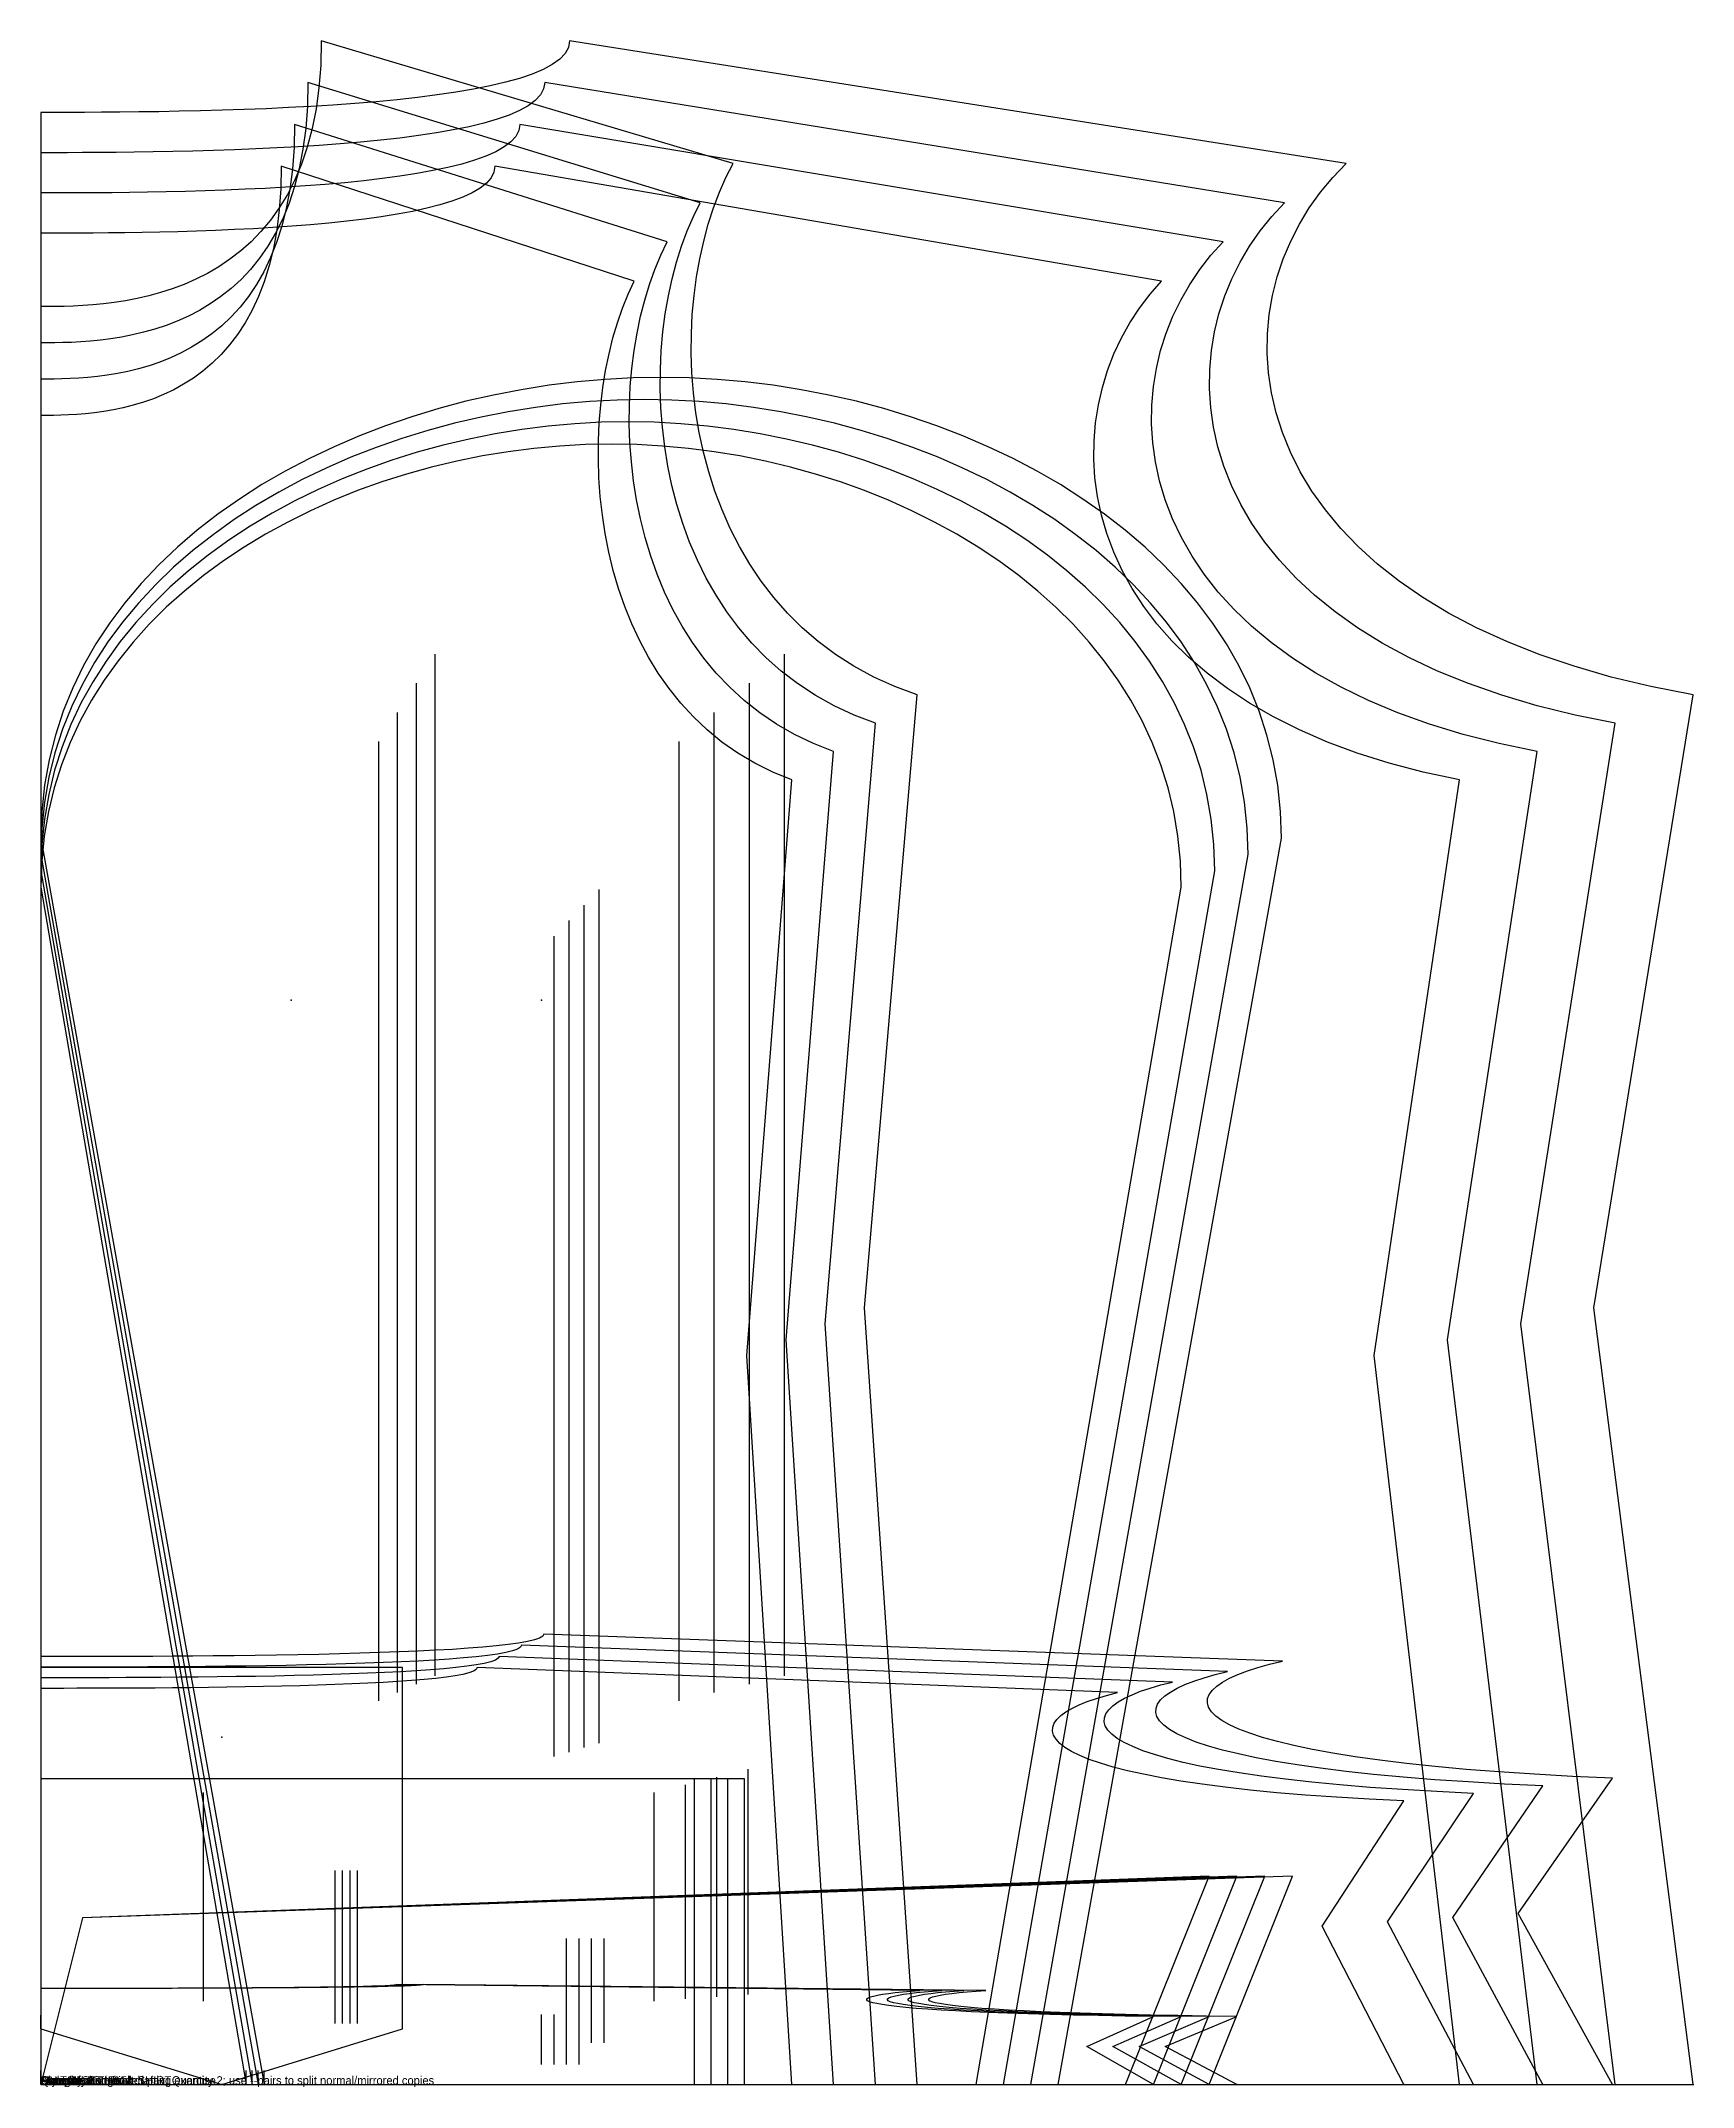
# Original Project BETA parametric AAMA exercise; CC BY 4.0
# Model space of a CAD drawing. Header units: millimetres. Extents: x 0 to 594, y -1 to 735.
import ezdxf

# ---------------------------------------------------------------- set-up
doc = ezdxf.new("R2010")
doc.units = ezdxf.units.MM

# ---------------------------------------------------------------- blocks, each defined once
blk = doc.blocks.new('PATTERN_0')
at = {"layer": '1'}
blk.add_lwpolyline([(0, 0), (270, 0), (253.8, 262.2), (270, 469.2), (263.12, 472.01), (256.64, 475.23), (250.56, 478.86), (244.86, 482.85), (239.55, 487.2), (234.61, 491.87), (230.04, 496.84), (225.83, 502.08), (221.97, 507.58), (218.46, 513.31), (215.28, 519.24), (212.43, 525.36), (209.9, 531.63), (207.69, 538.03), (205.79, 544.54), (204.19, 551.14), (202.88, 557.79), (201.85, 564.49), (201.1, 571.19), (200.63, 577.89), (200.41, 584.55), (200.46, 591.15), (200.75, 597.66), (201.28, 604.07), (202.04, 610.35), (203.03, 616.47), (204.24, 622.42), (205.66, 628.16), (207.28, 633.67), (209.1, 638.93), (211.11, 643.91), (213.3, 648.6), (86.4, 690), (86.21, 681.85), (85.67, 674.21), (84.78, 667.06), (83.57, 660.39), (82.07, 654.18), (80.28, 648.41), (78.23, 643.07), (75.94, 638.14), (73.43, 633.61), (70.71, 629.45), (67.82, 625.65), (64.76, 622.2), (61.56, 619.08), (58.23, 616.26), (54.81, 613.75), (51.3, 611.51), (47.73, 609.54), (44.11, 607.81), (40.47, 606.31), (36.83, 605.03), (33.2, 603.94), (29.61, 603.04), (26.07, 602.3), (22.61, 601.7), (19.25, 601.24), (15.99, 600.89), (12.88, 600.64), (9.91, 600.48), (7.13, 600.37), (4.53, 600.32), (2.15, 600.3), (0, 600.3)], close=True, dxfattribs=at)
at = {"layer": '13'}
for p in [(90, 390), (180, 390)]:
    blk.add_point(p, dxfattribs=at)
at = {"layer": '4'}
blk.add_line((0, 0), (0, 5), dxfattribs=at)
blk.add_point((270, 0), dxfattribs=at)
at = {"layer": '7'}
blk.add_line((121.5, 138), (121.5, 483), dxfattribs=at)
at = {"layer": '15'}
for s in ['Annotation: Intended pair; Quantity 2; use --pairs to split normal/mirrored copies', 'Size: S', 'Quantity: 2', 'Category: Original drafting exercise', 'Piece Name: Front', 'Material: Cotton']:
    blk.add_text(s, height=3, dxfattribs=at).set_placement((0, 0))
blk = doc.blocks.new('PATTERN_1')
at = {"layer": '1'}
blk.add_lwpolyline([(0, 0), (510, 0), (479.4, 262.2), (510, 469.2), (497, 472.01), (484.76, 475.23), (473.27, 478.86), (462.52, 482.85), (452.48, 487.2), (443.16, 491.87), (434.52, 496.84), (426.57, 502.08), (419.28, 507.58), (412.64, 513.31), (406.64, 519.24), (401.26, 525.36), (396.49, 531.63), (392.31, 538.03), (388.72, 544.54), (385.69, 551.14), (383.21, 557.79), (381.28, 564.49), (379.86, 571.19), (378.96, 577.89), (378.56, 584.55), (378.64, 591.15), (379.19, 597.66), (380.19, 604.07), (381.63, 610.35), (383.5, 616.47), (385.79, 622.42), (388.47, 628.16), (391.53, 633.67), (394.97, 638.93), (398.76, 643.91), (402.9, 648.6), (163.2, 690), (162.85, 687.81), (161.82, 685.75), (160.14, 683.82), (157.86, 682.03), (155.01, 680.36), (151.64, 678.8), (147.76, 677.37), (143.44, 676.04), (138.69, 674.82), (133.57, 673.7), (128.1, 672.68), (122.32, 671.75), (116.28, 670.91), (110, 670.15), (103.53, 669.47), (96.9, 668.87), (90.15, 668.34), (83.32, 667.87), (76.45, 667.47), (69.57, 667.12), (62.72, 666.83), (55.93, 666.59), (49.25, 666.39), (42.71, 666.23), (36.35, 666.1), (30.21, 666.01), (24.32, 665.94), (18.73, 665.9), (13.46, 665.87), (8.56, 665.86), (4.06, 665.85), (0, 665.85)], close=True, dxfattribs=at)
at = {"layer": '4'}
blk.add_line((0, 0), (0, 5), dxfattribs=at)
blk.add_point((510, 0), dxfattribs=at)
at = {"layer": '7'}
blk.add_line((229.5, 138), (229.5, 483), dxfattribs=at)
at = {"layer": '15'}
for s in ['Size: S', 'Quantity: 1', 'Category: Original drafting exercise', 'Piece Name: Back', 'Material: Cotton']:
    blk.add_text(s, height=3, dxfattribs=at).set_placement((0, 0))
blk = doc.blocks.new('PATTERN_2')
at = {"layer": '1'}
blk.add_lwpolyline([(0, 0), (490, 0), (460.6, 57), (490, 102), (477.51, 102.61), (465.75, 103.31), (454.71, 104.1), (444.38, 104.97), (434.74, 105.91), (425.78, 106.93), (417.48, 108.01), (409.84, 109.15), (402.83, 110.34), (396.46, 111.59), (390.69, 112.88), (385.52, 114.21), (380.94, 115.57), (376.93, 116.96), (373.47, 118.38), (370.56, 119.81), (368.18, 121.26), (366.32, 122.71), (364.97, 124.17), (364.1, 125.63), (363.71, 127.08), (363.79, 128.51), (364.32, 129.93), (365.28, 131.32), (366.67, 132.69), (368.46, 134.02), (370.66, 135.31), (373.23, 136.56), (376.18, 137.75), (379.48, 138.9), (383.13, 139.98), (387.1, 141), (156.8, 150), (156.46, 149.32), (155.47, 148.68), (153.86, 148.08), (151.67, 147.52), (148.93, 147.01), (145.69, 146.52), (141.97, 146.08), (137.81, 145.66), (133.25, 145.28), (128.33, 144.94), (123.07, 144.62), (117.52, 144.33), (111.72, 144.07), (105.68, 143.83), (99.47, 143.62), (93.1, 143.44), (86.62, 143.27), (80.06, 143.13), (73.45, 143), (66.84, 142.9), (60.26, 142.8), (53.74, 142.73), (47.32, 142.67), (41.04, 142.62), (34.93, 142.58), (29.03, 142.55), (23.37, 142.53), (17.99, 142.51), (12.93, 142.51), (8.22, 142.5), (3.9, 142.5), (0, 142.5)], close=True, dxfattribs=at)
at = {"layer": '4'}
blk.add_line((0, 0), (0, 5), dxfattribs=at)
blk.add_point((490, 0), dxfattribs=at)
at = {"layer": '7'}
blk.add_line((220.5, 30), (220.5, 105), dxfattribs=at)
at = {"layer": '15'}
for s in ['Size: S', 'Quantity: 2', 'Category: Original drafting exercise', 'Piece Name: Yoke', 'Material: Cotton']:
    blk.add_text(s, height=3, dxfattribs=at).set_placement((0, 0))
blk = doc.blocks.new('PATTERN_3')
at = {"layer": '1'}
blk.add_lwpolyline([(73.8, 0), (336.2, 0), (410, 430.7), (409.69, 439.98), (408.78, 449.02), (407.28, 457.81), (405.23, 466.34), (402.63, 474.62), (399.51, 482.65), (395.9, 490.41), (391.81, 497.9), (387.26, 505.13), (382.27, 512.09), (376.87, 518.77), (371.08, 525.18), (364.92, 531.31), (358.4, 537.15), (351.56, 542.7), (344.4, 547.96), (336.96, 552.93), (329.25, 557.6), (321.29, 561.97), (313.11, 566.04), (304.72, 569.8), (296.15, 573.26), (287.42, 576.39), (278.54, 579.21), (269.55, 581.72), (260.46, 583.89), (251.29, 585.75), (242.06, 587.27), (232.8, 588.46), (223.52, 589.31), (214.25, 589.83), (205, 590), (195.75, 589.83), (186.48, 589.31), (177.2, 588.46), (167.94, 587.27), (158.71, 585.75), (149.54, 583.89), (140.45, 581.72), (131.46, 579.21), (122.58, 576.39), (113.85, 573.26), (105.28, 569.8), (96.89, 566.04), (88.71, 561.97), (80.75, 557.6), (73.04, 552.93), (65.6, 547.96), (58.44, 542.7), (51.6, 537.15), (45.08, 531.31), (38.92, 525.18), (33.13, 518.77), (27.73, 512.09), (22.74, 505.13), (18.19, 497.9), (14.1, 490.41), (10.49, 482.65), (7.37, 474.62), (4.77, 466.34), (2.72, 457.81), (1.22, 449.02), (0.31, 439.98), (0, 430.7)], close=True, dxfattribs=at)
at = {"layer": '4'}
blk.add_line((73.8, 0), (73.8, 5), dxfattribs=at)
blk.add_point((336.2, 0), dxfattribs=at)
at = {"layer": '7'}
blk.add_line((184.5, 118), (184.5, 413), dxfattribs=at)
at = {"layer": '15'}
for s in ['Annotation: Intended pair; Quantity 2; use --pairs to split normal/mirrored copies', 'Size: S', 'Quantity: 2', 'Category: Original drafting exercise', 'Piece Name: Sleeve', 'Material: Cotton']:
    blk.add_text(s, height=3, dxfattribs=at).set_placement((0, 0))
blk = doc.blocks.new('PATTERN_4')
at = {"layer": '1'}
blk.add_lwpolyline([(0, 0), (390, 0), (420, 75), (15, 60)], close=True, dxfattribs=at)
at = {"layer": '4'}
blk.add_line((0, 0), (0, 5), dxfattribs=at)
blk.add_point((390, 0), dxfattribs=at)
at = {"layer": '7'}
blk.add_line((189, 15), (189, 52.5), dxfattribs=at)
at = {"layer": '15'}
for s in ['Size: S', 'Quantity: 2', 'Category: Original drafting exercise', 'Piece Name: Collar', 'Material: Cotton']:
    blk.add_text(s, height=3, dxfattribs=at).set_placement((0, 0))
blk = doc.blocks.new('PATTERN_5')
at = {"layer": '1'}
blk.add_lwpolyline([(0, 0), (400, 0), (376, 13.68), (400, 24.48), (389.8, 24.63), (380.2, 24.79), (371.19, 24.98), (362.76, 25.19), (354.89, 25.42), (347.57, 25.66), (340.8, 25.92), (334.56, 26.2), (328.84, 26.48), (323.64, 26.78), (318.93, 27.09), (314.71, 27.41), (310.97, 27.74), (307.69, 28.07), (304.87, 28.41), (302.5, 28.75), (300.56, 29.1), (299.04, 29.45), (297.93, 29.8), (297.23, 30.15), (296.91, 30.5), (296.97, 30.84), (297.4, 31.18), (298.19, 31.52), (299.32, 31.84), (300.79, 32.16), (302.58, 32.47), (304.68, 32.77), (307.08, 33.06), (309.78, 33.34), (312.76, 33.6), (316, 33.84), (128, 36), (127.72, 35.87), (126.91, 35.75), (125.6, 35.63), (123.81, 35.52), (121.58, 35.42), (118.93, 35.33), (115.89, 35.25), (112.5, 35.17), (108.78, 35.09), (104.76, 35.03), (100.47, 34.97), (95.94, 34.91), (91.2, 34.86), (86.27, 34.82), (81.2, 34.78), (76, 34.74), (70.71, 34.71), (65.35, 34.68), (59.96, 34.66), (54.56, 34.64), (49.19, 34.62), (43.87, 34.6), (38.63, 34.59), (33.5, 34.58), (28.51, 34.58), (23.7, 34.57), (19.08, 34.57), (14.69, 34.56), (10.56, 34.56), (6.71, 34.56), (3.18, 34.56), (0, 34.56)], close=True, dxfattribs=at)
at = {"layer": '4'}
blk.add_line((0, 0), (0, 5), dxfattribs=at)
blk.add_point((400, 0), dxfattribs=at)
at = {"layer": '7'}
blk.add_line((180, 7.2), (180, 25.2), dxfattribs=at)
at = {"layer": '15'}
for s in ['Size: S', 'Quantity: 2', 'Category: Original drafting exercise', 'Piece Name: Collar stand', 'Material: Cotton']:
    blk.add_text(s, height=3, dxfattribs=at).set_placement((0, 0))
blk = doc.blocks.new('PATTERN_6')
at = {"layer": '1'}
blk.add_lwpolyline([(0, 0), (235, 0), (235, 110), (0, 110)], close=True, dxfattribs=at)
at = {"layer": '4'}
blk.add_line((0, 0), (0, 5), dxfattribs=at)
blk.add_point((235, 0), dxfattribs=at)
at = {"layer": '7'}
blk.add_line((105.75, 22), (105.75, 77), dxfattribs=at)
at = {"layer": '15'}
for s in ['Size: S', 'Quantity: 4', 'Category: Original drafting exercise', 'Piece Name: Cuff', 'Material: Cotton']:
    blk.add_text(s, height=3, dxfattribs=at).set_placement((0, 0))
blk = doc.blocks.new('PATTERN_7')
at = {"layer": '1'}
blk.add_lwpolyline([(0, 20), (65, 0), (130, 20), (130, 150), (0, 150)], close=True, dxfattribs=at)
at = {"layer": '13'}
blk.add_point((65, 125), dxfattribs=at)
at = {"layer": '4'}
blk.add_line((0, 20), (0, 25), dxfattribs=at)
blk.add_point((65, 0), dxfattribs=at)
at = {"layer": '7'}
blk.add_line((58.5, 30), (58.5, 105), dxfattribs=at)
at = {"layer": '15'}
for s in ['Size: S', 'Quantity: 1', 'Category: Original drafting exercise', 'Piece Name: Pocket', 'Material: Cotton']:
    blk.add_text(s, height=3, dxfattribs=at).set_placement((0, 0))
blk = doc.blocks.new('PATTERN_8')
at = {"layer": '1'}
blk.add_lwpolyline([(0, 0), (285, 0), (267.9, 267.9), (285, 479.4), (277.73, 482.27), (270.9, 485.56), (264.47, 489.27), (258.46, 493.35), (252.86, 497.79), (247.65, 502.56), (242.82, 507.64), (238.38, 513), (234.3, 518.62), (230.59, 524.47), (227.24, 530.53), (224.23, 536.78), (221.57, 543.18), (219.23, 549.73), (217.22, 556.38), (215.53, 563.12), (214.15, 569.92), (213.07, 576.76), (212.28, 583.61), (211.77, 590.45), (211.55, 597.26), (211.59, 604), (211.9, 610.66), (212.46, 617.21), (213.27, 623.62), (214.31, 629.88), (215.59, 635.95), (217.08, 641.81), (218.8, 647.44), (220.72, 652.82), (222.84, 657.91), (225.15, 662.7), (91.2, 705), (91, 696.67), (90.43, 688.87), (89.49, 681.56), (88.22, 674.75), (86.63, 668.4), (84.74, 662.51), (82.57, 657.05), (80.16, 652.01), (77.5, 647.38), (74.64, 643.13), (71.58, 639.25), (68.36, 635.73), (64.98, 632.53), (61.47, 629.66), (57.85, 627.09), (54.15, 624.81), (50.38, 622.79), (46.56, 621.02), (42.72, 619.49), (38.88, 618.18), (35.05, 617.07), (31.26, 616.15), (27.52, 615.39), (23.87, 614.78), (20.32, 614.31), (16.88, 613.95), (13.59, 613.7), (10.46, 613.53), (7.52, 613.43), (4.78, 613.37), (2.27, 613.35), (0, 613.35)], close=True, dxfattribs=at)
at = {"layer": '13'}
for p in [(90, 390), (180, 390)]:
    blk.add_point(p, dxfattribs=at)
at = {"layer": '4'}
blk.add_line((0, 0), (0, 5), dxfattribs=at)
blk.add_point((285, 0), dxfattribs=at)
at = {"layer": '7'}
blk.add_line((128.25, 141), (128.25, 493.5), dxfattribs=at)
at = {"layer": '15'}
for s in ['Annotation: Intended pair; Quantity 2; use --pairs to split normal/mirrored copies', 'Size: M', 'Quantity: 2', 'Category: Original drafting exercise', 'Piece Name: Front', 'Material: Cotton']:
    blk.add_text(s, height=3, dxfattribs=at).set_placement((0, 0))
blk = doc.blocks.new('PATTERN_9')
at = {"layer": '1'}
blk.add_lwpolyline([(0, 0), (538, 0), (505.72, 267.9), (538, 479.4), (524.28, 482.27), (511.37, 485.56), (499.25, 489.27), (487.91, 493.35), (477.32, 497.79), (467.49, 502.56), (458.38, 507.64), (449.99, 513), (442.3, 518.62), (435.29, 524.47), (428.96, 530.53), (423.29, 536.78), (418.25, 543.18), (413.85, 549.73), (410.06, 556.38), (406.86, 563.12), (404.25, 569.92), (402.21, 576.76), (400.72, 583.61), (399.77, 590.45), (399.34, 597.26), (399.43, 604), (400, 610.66), (401.06, 617.21), (402.58, 623.62), (404.56, 629.88), (406.97, 635.95), (409.79, 641.81), (413.03, 647.44), (416.65, 652.82), (420.66, 657.91), (425.02, 662.7), (172.16, 705), (171.79, 702.76), (170.7, 700.66), (168.93, 698.69), (166.53, 696.86), (163.52, 695.15), (159.96, 693.56), (155.88, 692.09), (151.31, 690.73), (146.31, 689.49), (140.9, 688.34), (135.13, 687.3), (129.04, 686.35), (122.66, 685.49), (116.04, 684.72), (109.21, 684.02), (102.22, 683.41), (95.1, 682.87), (87.9, 682.39), (80.65, 681.98), (73.39, 681.63), (66.16, 681.33), (59, 681.08), (51.95, 680.87), (45.06, 680.71), (38.35, 680.58), (31.87, 680.49), (25.66, 680.42), (19.75, 680.37), (14.2, 680.35), (9.03, 680.33), (4.28, 680.33), (0, 680.33)], close=True, dxfattribs=at)
at = {"layer": '4'}
blk.add_line((0, 0), (0, 5), dxfattribs=at)
blk.add_point((538, 0), dxfattribs=at)
at = {"layer": '7'}
blk.add_line((242.1, 141), (242.1, 493.5), dxfattribs=at)
at = {"layer": '15'}
for s in ['Size: M', 'Quantity: 1', 'Category: Original drafting exercise', 'Piece Name: Back', 'Material: Cotton']:
    blk.add_text(s, height=3, dxfattribs=at).set_placement((0, 0))
blk = doc.blocks.new('PATTERN_10')
at = {"layer": '1'}
blk.add_lwpolyline([(0, 0), (515, 0), (484.1, 58.52), (515, 104.72), (501.87, 105.35), (489.51, 106.07), (477.91, 106.88), (467.05, 107.77), (456.92, 108.74), (447.5, 109.78), (438.78, 110.89), (430.75, 112.06), (423.39, 113.29), (416.68, 114.56), (410.62, 115.89), (405.19, 117.25), (400.37, 118.65), (396.16, 120.08), (392.53, 121.54), (389.47, 123.01), (386.97, 124.49), (385.01, 125.99), (383.59, 127.48), (382.68, 128.98), (382.27, 130.46), (382.35, 131.94), (382.9, 133.39), (383.92, 134.82), (385.37, 136.22), (387.26, 137.59), (389.57, 138.92), (392.28, 140.2), (395.37, 141.43), (398.84, 142.6), (402.67, 143.71), (406.85, 144.76), (164.8, 154), (164.44, 153.3), (163.4, 152.64), (161.71, 152.03), (159.41, 151.46), (156.53, 150.93), (153.12, 150.43), (149.21, 149.97), (144.84, 149.55), (140.05, 149.16), (134.88, 148.8), (129.35, 148.48), (123.52, 148.18), (117.42, 147.91), (111.08, 147.67), (104.54, 147.45), (97.85, 147.26), (91.04, 147.09), (84.14, 146.94), (77.2, 146.82), (70.25, 146.71), (63.33, 146.61), (56.48, 146.53), (49.73, 146.47), (43.13, 146.42), (36.71, 146.38), (30.51, 146.35), (24.56, 146.33), (18.91, 146.32), (13.59, 146.31), (8.64, 146.3), (4.1, 146.3), (0, 146.3)], close=True, dxfattribs=at)
at = {"layer": '4'}
blk.add_line((0, 0), (0, 5), dxfattribs=at)
blk.add_point((515, 0), dxfattribs=at)
at = {"layer": '7'}
blk.add_line((231.75, 30.8), (231.75, 107.8), dxfattribs=at)
at = {"layer": '15'}
for s in ['Size: M', 'Quantity: 2', 'Category: Original drafting exercise', 'Piece Name: Yoke', 'Material: Cotton']:
    blk.add_text(s, height=3, dxfattribs=at).set_placement((0, 0))
blk = doc.blocks.new('PATTERN_11')
at = {"layer": '1'}
blk.add_lwpolyline([(75.96, 0), (346.04, 0), (422, 436.54), (421.68, 445.95), (420.74, 455.11), (419.2, 464.01), (417.09, 472.67), (414.41, 481.06), (411.21, 489.19), (407.49, 497.06), (403.27, 504.66), (398.59, 511.98), (393.46, 519.04), (387.9, 525.81), (381.94, 532.3), (375.6, 538.51), (368.89, 544.43), (361.84, 550.06), (354.48, 555.39), (346.82, 560.43), (338.88, 565.16), (330.69, 569.59), (322.27, 573.72), (313.64, 577.53), (304.82, 581.03), (295.83, 584.21), (286.7, 587.07), (277.44, 589.6), (268.08, 591.81), (258.64, 593.69), (249.14, 595.23), (239.61, 596.44), (230.06, 597.3), (220.52, 597.83), (211, 598), (201.48, 597.83), (191.94, 597.3), (182.39, 596.44), (172.86, 595.23), (163.36, 593.69), (153.92, 591.81), (144.56, 589.6), (135.3, 587.07), (126.17, 584.21), (117.18, 581.03), (108.36, 577.53), (99.73, 573.72), (91.31, 569.59), (83.12, 565.16), (75.18, 560.43), (67.52, 555.39), (60.16, 550.06), (53.11, 544.43), (46.4, 538.51), (40.06, 532.3), (34.1, 525.81), (28.54, 519.04), (23.41, 511.98), (18.73, 504.66), (14.51, 497.06), (10.79, 489.19), (7.59, 481.06), (4.91, 472.67), (2.8, 464.01), (1.26, 455.11), (0.32, 445.95), (0, 436.54)], close=True, dxfattribs=at)
at = {"layer": '4'}
blk.add_line((75.96, 0), (75.96, 5), dxfattribs=at)
blk.add_point((346.04, 0), dxfattribs=at)
at = {"layer": '7'}
blk.add_line((189.9, 119.6), (189.9, 418.6), dxfattribs=at)
at = {"layer": '15'}
for s in ['Annotation: Intended pair; Quantity 2; use --pairs to split normal/mirrored copies', 'Size: M', 'Quantity: 2', 'Category: Original drafting exercise', 'Piece Name: Sleeve', 'Material: Cotton']:
    blk.add_text(s, height=3, dxfattribs=at).set_placement((0, 0))
blk = doc.blocks.new('PATTERN_12')
at = {"layer": '1'}
blk.add_lwpolyline([(0, 0), (400, 0), (430, 75), (15, 60)], close=True, dxfattribs=at)
at = {"layer": '4'}
blk.add_line((0, 0), (0, 5), dxfattribs=at)
blk.add_point((400, 0), dxfattribs=at)
at = {"layer": '7'}
blk.add_line((193.5, 15), (193.5, 52.5), dxfattribs=at)
at = {"layer": '15'}
for s in ['Size: M', 'Quantity: 2', 'Category: Original drafting exercise', 'Piece Name: Collar', 'Material: Cotton']:
    blk.add_text(s, height=3, dxfattribs=at).set_placement((0, 0))
blk = doc.blocks.new('PATTERN_13')
at = {"layer": '1'}
blk.add_lwpolyline([(0, 0), (410, 0), (385.4, 13.68), (410, 24.48), (399.55, 24.63), (389.71, 24.79), (380.47, 24.98), (371.83, 25.19), (363.76, 25.42), (356.26, 25.66), (349.32, 25.92), (342.93, 26.2), (337.07, 26.48), (331.73, 26.78), (326.9, 27.09), (322.58, 27.41), (318.74, 27.74), (315.39, 28.07), (312.5, 28.41), (310.06, 28.75), (308.07, 29.1), (306.52, 29.45), (305.38, 29.8), (304.66, 30.15), (304.33, 30.5), (304.4, 30.84), (304.84, 31.18), (305.64, 31.52), (306.8, 31.84), (308.31, 32.16), (310.14, 32.47), (312.3, 32.77), (314.76, 33.06), (317.52, 33.34), (320.57, 33.6), (323.9, 33.84), (131.2, 36), (130.92, 35.87), (130.09, 35.75), (128.74, 35.63), (126.91, 35.52), (124.62, 35.42), (121.9, 35.33), (118.79, 35.25), (115.31, 35.17), (111.5, 35.09), (107.38, 35.03), (102.98, 34.97), (98.34, 34.91), (93.48, 34.86), (88.43, 34.82), (83.23, 34.78), (77.9, 34.74), (72.48, 34.71), (66.99, 34.68), (61.46, 34.66), (55.93, 34.64), (50.42, 34.62), (44.96, 34.6), (39.59, 34.59), (34.34, 34.58), (29.23, 34.58), (24.29, 34.57), (19.55, 34.57), (15.05, 34.56), (10.82, 34.56), (6.88, 34.56), (3.26, 34.56), (0, 34.56)], close=True, dxfattribs=at)
at = {"layer": '4'}
blk.add_line((0, 0), (0, 5), dxfattribs=at)
blk.add_point((410, 0), dxfattribs=at)
at = {"layer": '7'}
blk.add_line((184.5, 7.2), (184.5, 25.2), dxfattribs=at)
at = {"layer": '15'}
for s in ['Size: M', 'Quantity: 2', 'Category: Original drafting exercise', 'Piece Name: Collar stand', 'Material: Cotton']:
    blk.add_text(s, height=3, dxfattribs=at).set_placement((0, 0))
blk = doc.blocks.new('PATTERN_14')
at = {"layer": '1'}
blk.add_lwpolyline([(0, 0), (241, 0), (241, 110), (0, 110)], close=True, dxfattribs=at)
at = {"layer": '4'}
blk.add_line((0, 0), (0, 5), dxfattribs=at)
blk.add_point((241, 0), dxfattribs=at)
at = {"layer": '7'}
blk.add_line((108.45, 22), (108.45, 77), dxfattribs=at)
at = {"layer": '15'}
for s in ['Size: M', 'Quantity: 4', 'Category: Original drafting exercise', 'Piece Name: Cuff', 'Material: Cotton']:
    blk.add_text(s, height=3, dxfattribs=at).set_placement((0, 0))
blk = doc.blocks.new('PATTERN_15')
at = {"layer": '1'}
blk.add_lwpolyline([(0, 20), (65, 0), (130, 20), (130, 150), (0, 150)], close=True, dxfattribs=at)
at = {"layer": '13'}
blk.add_point((65, 125), dxfattribs=at)
at = {"layer": '4'}
blk.add_line((0, 20), (0, 25), dxfattribs=at)
blk.add_point((65, 0), dxfattribs=at)
at = {"layer": '7'}
blk.add_line((58.5, 30), (58.5, 105), dxfattribs=at)
at = {"layer": '15'}
for s in ['Size: M', 'Quantity: 1', 'Category: Original drafting exercise', 'Piece Name: Pocket', 'Material: Cotton']:
    blk.add_text(s, height=3, dxfattribs=at).set_placement((0, 0))
blk = doc.blocks.new('PATTERN_16')
at = {"layer": '1'}
blk.add_lwpolyline([(0, 0), (300, 0), (282, 273.6), (300, 489.6), (292.35, 492.53), (285.15, 495.89), (278.39, 499.68), (272.07, 503.85), (266.17, 508.38), (260.68, 513.25), (255.6, 518.44), (250.92, 523.91), (246.63, 529.65), (242.73, 535.63), (239.2, 541.82), (236.03, 548.2), (233.23, 554.74), (230.77, 561.42), (228.66, 568.22), (226.88, 575.1), (225.42, 582.05), (224.28, 589.03), (223.45, 596.03), (222.92, 603.01), (222.68, 609.96), (222.73, 616.85), (223.05, 623.65), (223.64, 630.34), (224.49, 636.89), (225.59, 643.28), (226.93, 649.48), (228.51, 655.47), (230.31, 661.22), (232.34, 666.71), (234.57, 671.91), (237, 676.8), (96, 720), (95.79, 711.5), (95.19, 703.52), (94.2, 696.07), (92.86, 689.1), (91.18, 682.62), (89.2, 676.6), (86.92, 671.03), (84.38, 665.89), (81.58, 661.15), (78.57, 656.82), (75.35, 652.85), (71.95, 649.25), (68.4, 645.99), (64.71, 643.06), (60.9, 640.43), (57, 638.1), (53.03, 636.04), (49.01, 634.24), (44.97, 632.68), (40.92, 631.34), (36.89, 630.2), (32.9, 629.26), (28.97, 628.48), (25.12, 627.86), (21.38, 627.38), (17.77, 627.02), (14.31, 626.76), (11.02, 626.58), (7.92, 626.48), (5.03, 626.42), (2.39, 626.4), (0, 626.4)], close=True, dxfattribs=at)
at = {"layer": '13'}
for p in [(90, 390), (180, 390)]:
    blk.add_point(p, dxfattribs=at)
at = {"layer": '4'}
blk.add_line((0, 0), (0, 5), dxfattribs=at)
blk.add_point((300, 0), dxfattribs=at)
at = {"layer": '7'}
blk.add_line((135, 144), (135, 504), dxfattribs=at)
at = {"layer": '15'}
for s in ['Annotation: Intended pair; Quantity 2; use --pairs to split normal/mirrored copies', 'Size: L', 'Quantity: 2', 'Category: Original drafting exercise', 'Piece Name: Front', 'Material: Cotton']:
    blk.add_text(s, height=3, dxfattribs=at).set_placement((0, 0))
blk = doc.blocks.new('PATTERN_17')
at = {"layer": '1'}
blk.add_lwpolyline([(0, 0), (566, 0), (532.04, 273.6), (566, 489.6), (551.57, 492.53), (537.99, 495.89), (525.24, 499.68), (513.3, 503.85), (502.17, 508.38), (491.82, 513.25), (482.23, 518.44), (473.41, 523.91), (465.32, 529.65), (457.95, 535.63), (451.29, 541.82), (445.32, 548.2), (440.02, 554.74), (435.39, 561.42), (431.4, 568.22), (428.04, 575.1), (425.29, 582.05), (423.14, 589.03), (421.58, 596.03), (420.58, 603.01), (420.13, 609.96), (420.21, 616.85), (420.82, 623.65), (421.94, 630.34), (423.54, 636.89), (425.61, 643.28), (428.15, 649.48), (431.12, 655.47), (434.52, 661.22), (438.34, 666.71), (442.55, 671.91), (447.14, 676.8), (181.12, 720), (180.73, 717.71), (179.58, 715.56), (177.72, 713.56), (175.19, 711.68), (172.03, 709.94), (168.29, 708.32), (163.99, 706.82), (159.19, 705.43), (153.92, 704.16), (148.23, 702.99), (142.16, 701.92), (135.75, 700.95), (129.04, 700.07), (122.08, 699.29), (114.9, 698.58), (107.54, 697.95), (100.05, 697.4), (92.47, 696.91), (84.84, 696.49), (77.21, 696.13), (69.6, 695.82), (62.07, 695.57), (54.66, 695.36), (47.4, 695.19), (40.35, 695.06), (33.53, 694.97), (26.99, 694.9), (20.78, 694.85), (14.94, 694.82), (9.5, 694.81), (4.5, 694.8), (0, 694.8)], close=True, dxfattribs=at)
at = {"layer": '4'}
blk.add_line((0, 0), (0, 5), dxfattribs=at)
blk.add_point((566, 0), dxfattribs=at)
at = {"layer": '7'}
blk.add_line((254.7, 144), (254.7, 504), dxfattribs=at)
at = {"layer": '15'}
for s in ['Size: L', 'Quantity: 1', 'Category: Original drafting exercise', 'Piece Name: Back', 'Material: Cotton']:
    blk.add_text(s, height=3, dxfattribs=at).set_placement((0, 0))
blk = doc.blocks.new('PATTERN_18')
at = {"layer": '1'}
blk.add_lwpolyline([(0, 0), (540, 0), (507.6, 60.04), (540, 107.44), (526.23, 108.08), (513.28, 108.82), (501.11, 109.65), (489.72, 110.57), (479.1, 111.56), (469.22, 112.63), (460.08, 113.77), (451.66, 114.97), (443.94, 116.23), (436.91, 117.54), (430.56, 118.9), (424.86, 120.3), (419.81, 121.73), (415.39, 123.2), (411.58, 124.69), (408.38, 126.2), (405.75, 127.73), (403.7, 129.26), (402.21, 130.8), (401.26, 132.33), (400.83, 133.85), (400.91, 135.36), (401.49, 136.86), (402.55, 138.32), (404.08, 139.76), (406.06, 141.16), (408.48, 142.52), (411.32, 143.84), (414.56, 145.1), (418.2, 146.31), (422.22, 147.45), (426.6, 148.52), (172.8, 158), (172.43, 157.28), (171.33, 156.61), (169.56, 155.98), (167.15, 155.39), (164.13, 154.85), (160.56, 154.34), (156.46, 153.87), (151.88, 153.43), (146.85, 153.03), (141.42, 152.67), (135.63, 152.33), (129.52, 152.03), (123.11, 151.75), (116.47, 151.51), (109.62, 151.28), (102.6, 151.09), (95.46, 150.91), (88.22, 150.76), (80.95, 150.63), (73.66, 150.52), (66.4, 150.42), (59.22, 150.34), (52.15, 150.28), (45.23, 150.22), (38.49, 150.18), (31.99, 150.15), (25.75, 150.13), (19.83, 150.12), (14.25, 150.11), (9.06, 150.1), (4.3, 150.1), (0, 150.1)], close=True, dxfattribs=at)
at = {"layer": '4'}
blk.add_line((0, 0), (0, 5), dxfattribs=at)
blk.add_point((540, 0), dxfattribs=at)
at = {"layer": '7'}
blk.add_line((243, 31.6), (243, 110.6), dxfattribs=at)
at = {"layer": '15'}
for s in ['Size: L', 'Quantity: 2', 'Category: Original drafting exercise', 'Piece Name: Yoke', 'Material: Cotton']:
    blk.add_text(s, height=3, dxfattribs=at).set_placement((0, 0))
blk = doc.blocks.new('PATTERN_19')
at = {"layer": '1'}
blk.add_lwpolyline([(78.12, 0), (355.88, 0), (434, 442.38), (433.67, 451.91), (432.71, 461.19), (431.12, 470.22), (428.95, 478.99), (426.2, 487.49), (422.9, 495.73), (419.07, 503.71), (414.74, 511.41), (409.93, 518.83), (404.65, 525.98), (398.94, 532.84), (392.8, 539.42), (386.28, 545.71), (379.38, 551.71), (372.13, 557.42), (364.56, 562.82), (356.68, 567.93), (348.52, 572.72), (340.1, 577.21), (331.43, 581.39), (322.56, 585.26), (313.48, 588.8), (304.24, 592.02), (294.85, 594.92), (285.33, 597.49), (275.7, 599.73), (266, 601.63), (256.23, 603.19), (246.42, 604.42), (236.6, 605.29), (226.79, 605.82), (217, 606), (207.21, 605.82), (197.4, 605.29), (187.58, 604.42), (177.77, 603.19), (168, 601.63), (158.3, 599.73), (148.67, 597.49), (139.15, 594.92), (129.76, 592.02), (120.52, 588.8), (111.44, 585.26), (102.57, 581.39), (93.9, 577.21), (85.48, 572.72), (77.32, 567.93), (69.44, 562.82), (61.87, 557.42), (54.62, 551.71), (47.72, 545.71), (41.2, 539.42), (35.06, 532.84), (29.35, 525.98), (24.07, 518.83), (19.26, 511.41), (14.93, 503.71), (11.1, 495.73), (7.8, 487.49), (5.05, 478.99), (2.88, 470.22), (1.29, 461.19), (0.33, 451.91), (0, 442.38)], close=True, dxfattribs=at)
at = {"layer": '4'}
blk.add_line((78.12, 0), (78.12, 5), dxfattribs=at)
blk.add_point((355.88, 0), dxfattribs=at)
at = {"layer": '7'}
blk.add_line((195.3, 121.2), (195.3, 424.2), dxfattribs=at)
at = {"layer": '15'}
for s in ['Annotation: Intended pair; Quantity 2; use --pairs to split normal/mirrored copies', 'Size: L', 'Quantity: 2', 'Category: Original drafting exercise', 'Piece Name: Sleeve', 'Material: Cotton']:
    blk.add_text(s, height=3, dxfattribs=at).set_placement((0, 0))
blk = doc.blocks.new('PATTERN_20')
at = {"layer": '1'}
blk.add_lwpolyline([(0, 0), (410, 0), (440, 75), (15, 60)], close=True, dxfattribs=at)
at = {"layer": '4'}
blk.add_line((0, 0), (0, 5), dxfattribs=at)
blk.add_point((410, 0), dxfattribs=at)
at = {"layer": '7'}
blk.add_line((198, 15), (198, 52.5), dxfattribs=at)
at = {"layer": '15'}
for s in ['Size: L', 'Quantity: 2', 'Category: Original drafting exercise', 'Piece Name: Collar', 'Material: Cotton']:
    blk.add_text(s, height=3, dxfattribs=at).set_placement((0, 0))
blk = doc.blocks.new('PATTERN_21')
at = {"layer": '1'}
blk.add_lwpolyline([(0, 0), (420, 0), (394.8, 13.68), (420, 24.48), (409.29, 24.63), (399.21, 24.79), (389.75, 24.98), (380.9, 25.19), (372.63, 25.42), (364.95, 25.66), (357.84, 25.92), (351.29, 26.2), (345.29, 26.48), (339.82, 26.78), (334.88, 27.09), (330.45, 27.41), (326.52, 27.74), (323.08, 28.07), (320.12, 28.41), (317.62, 28.75), (315.59, 29.1), (313.99, 29.45), (312.83, 29.8), (312.09, 30.15), (311.76, 30.5), (311.82, 30.84), (312.27, 31.18), (313.1, 31.52), (314.29, 31.84), (315.83, 32.16), (317.71, 32.47), (319.91, 32.77), (322.44, 33.06), (325.27, 33.34), (328.39, 33.6), (331.8, 33.84), (134.4, 36), (134.11, 35.87), (133.26, 35.75), (131.88, 35.63), (130, 35.52), (127.66, 35.42), (124.88, 35.33), (121.69, 35.25), (118.12, 35.17), (114.22, 35.09), (110, 35.03), (105.49, 34.97), (100.73, 34.91), (95.76, 34.86), (90.59, 34.82), (85.26, 34.78), (79.8, 34.74), (74.24, 34.71), (68.62, 34.68), (62.96, 34.66), (57.29, 34.64), (51.65, 34.62), (46.06, 34.6), (40.56, 34.59), (35.17, 34.58), (29.94, 34.58), (24.88, 34.57), (20.03, 34.57), (15.42, 34.56), (11.08, 34.56), (7.05, 34.56), (3.34, 34.56), (0, 34.56)], close=True, dxfattribs=at)
at = {"layer": '4'}
blk.add_line((0, 0), (0, 5), dxfattribs=at)
blk.add_point((420, 0), dxfattribs=at)
at = {"layer": '7'}
blk.add_line((189, 7.2), (189, 25.2), dxfattribs=at)
at = {"layer": '15'}
for s in ['Size: L', 'Quantity: 2', 'Category: Original drafting exercise', 'Piece Name: Collar stand', 'Material: Cotton']:
    blk.add_text(s, height=3, dxfattribs=at).set_placement((0, 0))
blk = doc.blocks.new('PATTERN_22')
at = {"layer": '1'}
blk.add_lwpolyline([(0, 0), (247, 0), (247, 110), (0, 110)], close=True, dxfattribs=at)
at = {"layer": '4'}
blk.add_line((0, 0), (0, 5), dxfattribs=at)
blk.add_point((247, 0), dxfattribs=at)
at = {"layer": '7'}
blk.add_line((111.15, 22), (111.15, 77), dxfattribs=at)
at = {"layer": '15'}
for s in ['Size: L', 'Quantity: 4', 'Category: Original drafting exercise', 'Piece Name: Cuff', 'Material: Cotton']:
    blk.add_text(s, height=3, dxfattribs=at).set_placement((0, 0))
blk = doc.blocks.new('PATTERN_23')
at = {"layer": '1'}
blk.add_lwpolyline([(0, 20), (65, 0), (130, 20), (130, 150), (0, 150)], close=True, dxfattribs=at)
at = {"layer": '13'}
blk.add_point((65, 125), dxfattribs=at)
at = {"layer": '4'}
blk.add_line((0, 20), (0, 25), dxfattribs=at)
blk.add_point((65, 0), dxfattribs=at)
at = {"layer": '7'}
blk.add_line((58.5, 30), (58.5, 105), dxfattribs=at)
at = {"layer": '15'}
for s in ['Size: L', 'Quantity: 1', 'Category: Original drafting exercise', 'Piece Name: Pocket', 'Material: Cotton']:
    blk.add_text(s, height=3, dxfattribs=at).set_placement((0, 0))
blk = doc.blocks.new('PATTERN_24')
at = {"layer": '1'}
blk.add_lwpolyline([(0, 0), (315, 0), (296.1, 279.3), (315, 499.8), (306.97, 502.79), (299.41, 506.23), (292.31, 510.09), (285.67, 514.34), (279.47, 518.97), (273.71, 523.94), (268.38, 529.24), (263.47, 534.83), (258.97, 540.69), (254.86, 546.79), (251.16, 553.11), (247.83, 559.62), (244.89, 566.3), (242.31, 573.12), (240.09, 580.05), (238.22, 587.08), (236.69, 594.17), (235.49, 601.3), (234.62, 608.45), (234.07, 615.58), (233.82, 622.67), (233.87, 629.7), (234.2, 636.64), (234.82, 643.47), (235.71, 650.16), (236.87, 656.68), (238.28, 663.01), (239.94, 669.12), (241.83, 674.99), (243.95, 680.6), (246.3, 685.91), (248.85, 690.9), (100.8, 735), (100.58, 726.32), (99.94, 718.18), (98.91, 710.57), (97.5, 703.46), (95.74, 696.84), (93.66, 690.7), (91.27, 685.01), (88.59, 679.76), (85.66, 674.93), (82.5, 670.5), (79.12, 666.45), (75.55, 662.78), (71.82, 659.45), (67.94, 656.46), (63.94, 653.78), (59.85, 651.39), (55.68, 649.29), (51.46, 647.45), (47.22, 645.86), (42.97, 644.49), (38.74, 643.33), (34.55, 642.37), (30.42, 641.58), (26.38, 640.94), (22.45, 640.45), (18.66, 640.08), (15.02, 639.81), (11.57, 639.64), (8.31, 639.53), (5.28, 639.47), (2.51, 639.45), (0, 639.45)], close=True, dxfattribs=at)
at = {"layer": '13'}
for p in [(90, 390), (180, 390)]:
    blk.add_point(p, dxfattribs=at)
at = {"layer": '4'}
blk.add_line((0, 0), (0, 5), dxfattribs=at)
blk.add_point((315, 0), dxfattribs=at)
at = {"layer": '7'}
blk.add_line((141.75, 147), (141.75, 514.5), dxfattribs=at)
at = {"layer": '15'}
for s in ['Annotation: Intended pair; Quantity 2; use --pairs to split normal/mirrored copies', 'Size: XL', 'Quantity: 2', 'Category: Original drafting exercise', 'Piece Name: Front', 'Material: Cotton']:
    blk.add_text(s, height=3, dxfattribs=at).set_placement((0, 0))
blk = doc.blocks.new('PATTERN_25')
at = {"layer": '1'}
blk.add_lwpolyline([(0, 0), (594, 0), (558.36, 279.3), (594, 499.8), (578.86, 502.79), (564.6, 506.23), (551.22, 510.09), (538.7, 514.34), (527.01, 518.97), (516.15, 523.94), (506.09, 529.24), (496.83, 534.83), (488.33, 540.69), (480.6, 546.79), (473.61, 553.11), (467.35, 559.62), (461.79, 566.3), (456.93, 573.12), (452.74, 580.05), (449.21, 587.08), (446.33, 594.17), (444.07, 601.3), (442.43, 608.45), (441.38, 615.58), (440.91, 622.67), (441, 629.7), (441.64, 636.64), (442.81, 643.47), (444.49, 650.16), (446.67, 656.68), (449.33, 663.01), (452.45, 669.12), (456.02, 674.99), (460.02, 680.6), (464.44, 685.91), (469.26, 690.9), (190.08, 735), (189.67, 732.66), (188.47, 730.47), (186.52, 728.42), (183.86, 726.51), (180.54, 724.73), (176.61, 723.07), (172.1, 721.54), (167.06, 720.13), (161.54, 718.83), (155.57, 717.63), (149.19, 716.55), (142.47, 715.56), (135.43, 714.66), (128.12, 713.85), (120.58, 713.13), (112.86, 712.49), (105, 711.92), (97.05, 711.43), (89.04, 711), (81.03, 710.63), (73.04, 710.32), (65.14, 710.06), (57.36, 709.85), (49.75, 709.68), (42.34, 709.54), (35.19, 709.44), (28.33, 709.37), (21.81, 709.33), (15.68, 709.3), (9.97, 709.28), (4.73, 709.28), (0, 709.27)], close=True, dxfattribs=at)
at = {"layer": '4'}
blk.add_line((0, 0), (0, 5), dxfattribs=at)
blk.add_point((594, 0), dxfattribs=at)
at = {"layer": '7'}
blk.add_line((267.3, 147), (267.3, 514.5), dxfattribs=at)
at = {"layer": '15'}
for s in ['Size: XL', 'Quantity: 1', 'Category: Original drafting exercise', 'Piece Name: Back', 'Material: Cotton']:
    blk.add_text(s, height=3, dxfattribs=at).set_placement((0, 0))
blk = doc.blocks.new('PATTERN_26')
at = {"layer": '1'}
blk.add_lwpolyline([(0, 0), (565, 0), (531.1, 61.56), (565, 110.16), (550.6, 110.82), (537.04, 111.58), (524.31, 112.43), (512.4, 113.37), (501.28, 114.39), (490.95, 115.48), (481.38, 116.65), (472.57, 117.88), (464.49, 119.17), (457.14, 120.52), (450.49, 121.91), (444.53, 123.34), (439.24, 124.82), (434.62, 126.32), (430.64, 127.85), (427.28, 129.4), (424.54, 130.96), (422.39, 132.53), (420.83, 134.11), (419.83, 135.68), (419.39, 137.24), (419.47, 138.79), (420.08, 140.32), (421.19, 141.83), (422.79, 143.3), (424.86, 144.74), (427.39, 146.13), (430.36, 147.48), (433.76, 148.77), (437.56, 150.01), (441.77, 151.18), (446.35, 152.28), (180.8, 162), (180.41, 161.26), (179.27, 160.57), (177.41, 159.93), (174.89, 159.33), (171.73, 158.77), (167.99, 158.24), (163.7, 157.76), (158.91, 157.32), (153.65, 156.91), (147.97, 156.53), (141.91, 156.19), (135.51, 155.88), (128.81, 155.6), (121.86, 155.34), (114.69, 155.11), (107.35, 154.91), (99.88, 154.73), (92.31, 154.58), (84.69, 154.44), (77.07, 154.33), (69.48, 154.23), (61.96, 154.15), (54.56, 154.08), (47.32, 154.03), (40.27, 153.98), (33.47, 153.95), (26.95, 153.93), (20.75, 153.92), (14.91, 153.91), (9.48, 153.9), (4.5, 153.9), (0, 153.9)], close=True, dxfattribs=at)
at = {"layer": '4'}
blk.add_line((0, 0), (0, 5), dxfattribs=at)
blk.add_point((565, 0), dxfattribs=at)
at = {"layer": '7'}
blk.add_line((254.25, 32.4), (254.25, 113.4), dxfattribs=at)
at = {"layer": '15'}
for s in ['Size: XL', 'Quantity: 2', 'Category: Original drafting exercise', 'Piece Name: Yoke', 'Material: Cotton']:
    blk.add_text(s, height=3, dxfattribs=at).set_placement((0, 0))
blk = doc.blocks.new('PATTERN_27')
at = {"layer": '1'}
blk.add_lwpolyline([(80.28, 0), (365.72, 0), (446, 448.22), (445.66, 457.88), (444.67, 467.28), (443.05, 476.43), (440.81, 485.31), (437.98, 493.93), (434.59, 502.28), (430.66, 510.36), (426.21, 518.16), (421.26, 525.68), (415.84, 532.92), (409.97, 539.88), (403.66, 546.54), (396.96, 552.92), (389.87, 559), (382.42, 564.78), (374.64, 570.25), (366.54, 575.42), (358.15, 580.29), (349.5, 584.83), (340.6, 589.07), (331.47, 592.98), (322.15, 596.57), (312.65, 599.84), (303, 602.78), (293.22, 605.38), (283.33, 607.65), (273.35, 609.57), (263.31, 611.16), (253.24, 612.4), (243.14, 613.28), (233.06, 613.82), (223, 614), (212.94, 613.82), (202.86, 613.28), (192.76, 612.4), (182.69, 611.16), (172.65, 609.57), (162.67, 607.65), (152.78, 605.38), (143, 602.78), (133.35, 599.84), (123.85, 596.57), (114.53, 592.98), (105.4, 589.07), (96.5, 584.83), (87.85, 580.29), (79.46, 575.42), (71.36, 570.25), (63.58, 564.78), (56.13, 559), (49.04, 552.92), (42.34, 546.54), (36.03, 539.88), (30.16, 532.92), (24.74, 525.68), (19.79, 518.16), (15.34, 510.36), (11.41, 502.28), (8.02, 493.93), (5.19, 485.31), (2.95, 476.43), (1.33, 467.28), (0.34, 457.88), (0, 448.22)], close=True, dxfattribs=at)
at = {"layer": '4'}
blk.add_line((80.28, 0), (80.28, 5), dxfattribs=at)
blk.add_point((365.72, 0), dxfattribs=at)
at = {"layer": '7'}
blk.add_line((200.7, 122.8), (200.7, 429.8), dxfattribs=at)
at = {"layer": '15'}
for s in ['Annotation: Intended pair; Quantity 2; use --pairs to split normal/mirrored copies', 'Size: XL', 'Quantity: 2', 'Category: Original drafting exercise', 'Piece Name: Sleeve', 'Material: Cotton']:
    blk.add_text(s, height=3, dxfattribs=at).set_placement((0, 0))
blk = doc.blocks.new('PATTERN_28')
at = {"layer": '1'}
blk.add_lwpolyline([(0, 0), (420, 0), (450, 75), (15, 60)], close=True, dxfattribs=at)
at = {"layer": '4'}
blk.add_line((0, 0), (0, 5), dxfattribs=at)
blk.add_point((420, 0), dxfattribs=at)
at = {"layer": '7'}
blk.add_line((202.5, 15), (202.5, 52.5), dxfattribs=at)
at = {"layer": '15'}
for s in ['Size: XL', 'Quantity: 2', 'Category: Original drafting exercise', 'Piece Name: Collar', 'Material: Cotton']:
    blk.add_text(s, height=3, dxfattribs=at).set_placement((0, 0))
blk = doc.blocks.new('PATTERN_29')
at = {"layer": '1'}
blk.add_lwpolyline([(0, 0), (430, 0), (404.2, 13.68), (430, 24.48), (419.04, 24.63), (408.72, 24.79), (399.03, 24.98), (389.96, 25.19), (381.5, 25.42), (373.64, 25.66), (366.36, 25.92), (359.65, 26.2), (353.51, 26.48), (347.91, 26.78), (342.85, 27.09), (338.31, 27.41), (334.29, 27.74), (330.77, 28.07), (327.74, 28.41), (325.19, 28.75), (323.1, 29.1), (321.47, 29.45), (320.28, 29.8), (319.52, 30.15), (319.18, 30.5), (319.24, 30.84), (319.71, 31.18), (320.55, 31.52), (321.77, 31.84), (323.35, 32.16), (325.27, 32.47), (327.53, 32.77), (330.12, 33.06), (333.01, 33.34), (336.21, 33.6), (339.7, 33.84), (137.6, 36), (137.3, 35.87), (136.43, 35.75), (135.02, 35.63), (133.1, 35.52), (130.7, 35.42), (127.85, 35.33), (124.59, 35.25), (120.94, 35.17), (116.94, 35.09), (112.61, 35.03), (108, 34.97), (103.13, 34.91), (98.04, 34.86), (92.74, 34.82), (87.29, 34.78), (81.7, 34.74), (76.01, 34.71), (70.25, 34.68), (64.46, 34.66), (58.65, 34.64), (52.88, 34.62), (47.16, 34.6), (41.53, 34.59), (36.01, 34.58), (30.65, 34.58), (25.47, 34.57), (20.51, 34.57), (15.79, 34.56), (11.35, 34.56), (7.21, 34.56), (3.42, 34.56), (0, 34.56)], close=True, dxfattribs=at)
at = {"layer": '4'}
blk.add_line((0, 0), (0, 5), dxfattribs=at)
blk.add_point((430, 0), dxfattribs=at)
at = {"layer": '7'}
blk.add_line((193.5, 7.2), (193.5, 25.2), dxfattribs=at)
at = {"layer": '15'}
for s in ['Size: XL', 'Quantity: 2', 'Category: Original drafting exercise', 'Piece Name: Collar stand', 'Material: Cotton']:
    blk.add_text(s, height=3, dxfattribs=at).set_placement((0, 0))
blk = doc.blocks.new('PATTERN_30')
at = {"layer": '1'}
blk.add_lwpolyline([(0, 0), (253, 0), (253, 110), (0, 110)], close=True, dxfattribs=at)
at = {"layer": '4'}
blk.add_line((0, 0), (0, 5), dxfattribs=at)
blk.add_point((253, 0), dxfattribs=at)
at = {"layer": '7'}
blk.add_line((113.85, 22), (113.85, 77), dxfattribs=at)
at = {"layer": '15'}
for s in ['Size: XL', 'Quantity: 4', 'Category: Original drafting exercise', 'Piece Name: Cuff', 'Material: Cotton']:
    blk.add_text(s, height=3, dxfattribs=at).set_placement((0, 0))
blk = doc.blocks.new('PATTERN_31')
at = {"layer": '1'}
blk.add_lwpolyline([(0, 20), (65, 0), (130, 20), (130, 150), (0, 150)], close=True, dxfattribs=at)
at = {"layer": '13'}
blk.add_point((65, 125), dxfattribs=at)
at = {"layer": '4'}
blk.add_line((0, 20), (0, 25), dxfattribs=at)
blk.add_point((65, 0), dxfattribs=at)
at = {"layer": '7'}
blk.add_line((58.5, 30), (58.5, 105), dxfattribs=at)
at = {"layer": '15'}
for s in ['Size: XL', 'Quantity: 1', 'Category: Original drafting exercise', 'Piece Name: Pocket', 'Material: Cotton']:
    blk.add_text(s, height=3, dxfattribs=at).set_placement((0, 0))

msp = doc.modelspace()

# ---------------------------------------------------------------- block references
for name in ['PATTERN_24', 'PATTERN_25', 'PATTERN_16', 'PATTERN_17', 'PATTERN_8', 'PATTERN_9', 'PATTERN_0', 'PATTERN_1', 'PATTERN_27', 'PATTERN_19', 'PATTERN_11', 'PATTERN_3', 'PATTERN_26', 'PATTERN_18', 'PATTERN_10', 'PATTERN_2', 'PATTERN_7', 'PATTERN_15', 'PATTERN_23', 'PATTERN_31', 'PATTERN_6', 'PATTERN_14', 'PATTERN_22', 'PATTERN_30', 'PATTERN_4', 'PATTERN_12', 'PATTERN_20', 'PATTERN_28', 'PATTERN_5', 'PATTERN_13', 'PATTERN_21', 'PATTERN_29']:
    msp.add_blockref(name, (0, 0))

# ---------------------------------------------------------------- texts
at = {"layer": '15'}
for s in ['Style Name: BETA-SHIRT', 'Sample Size: S', 'UNITS: METRIC']:
    msp.add_text(s, height=3, dxfattribs=at).set_placement((0, 0))

doc.saveas('drawing.dxf')
